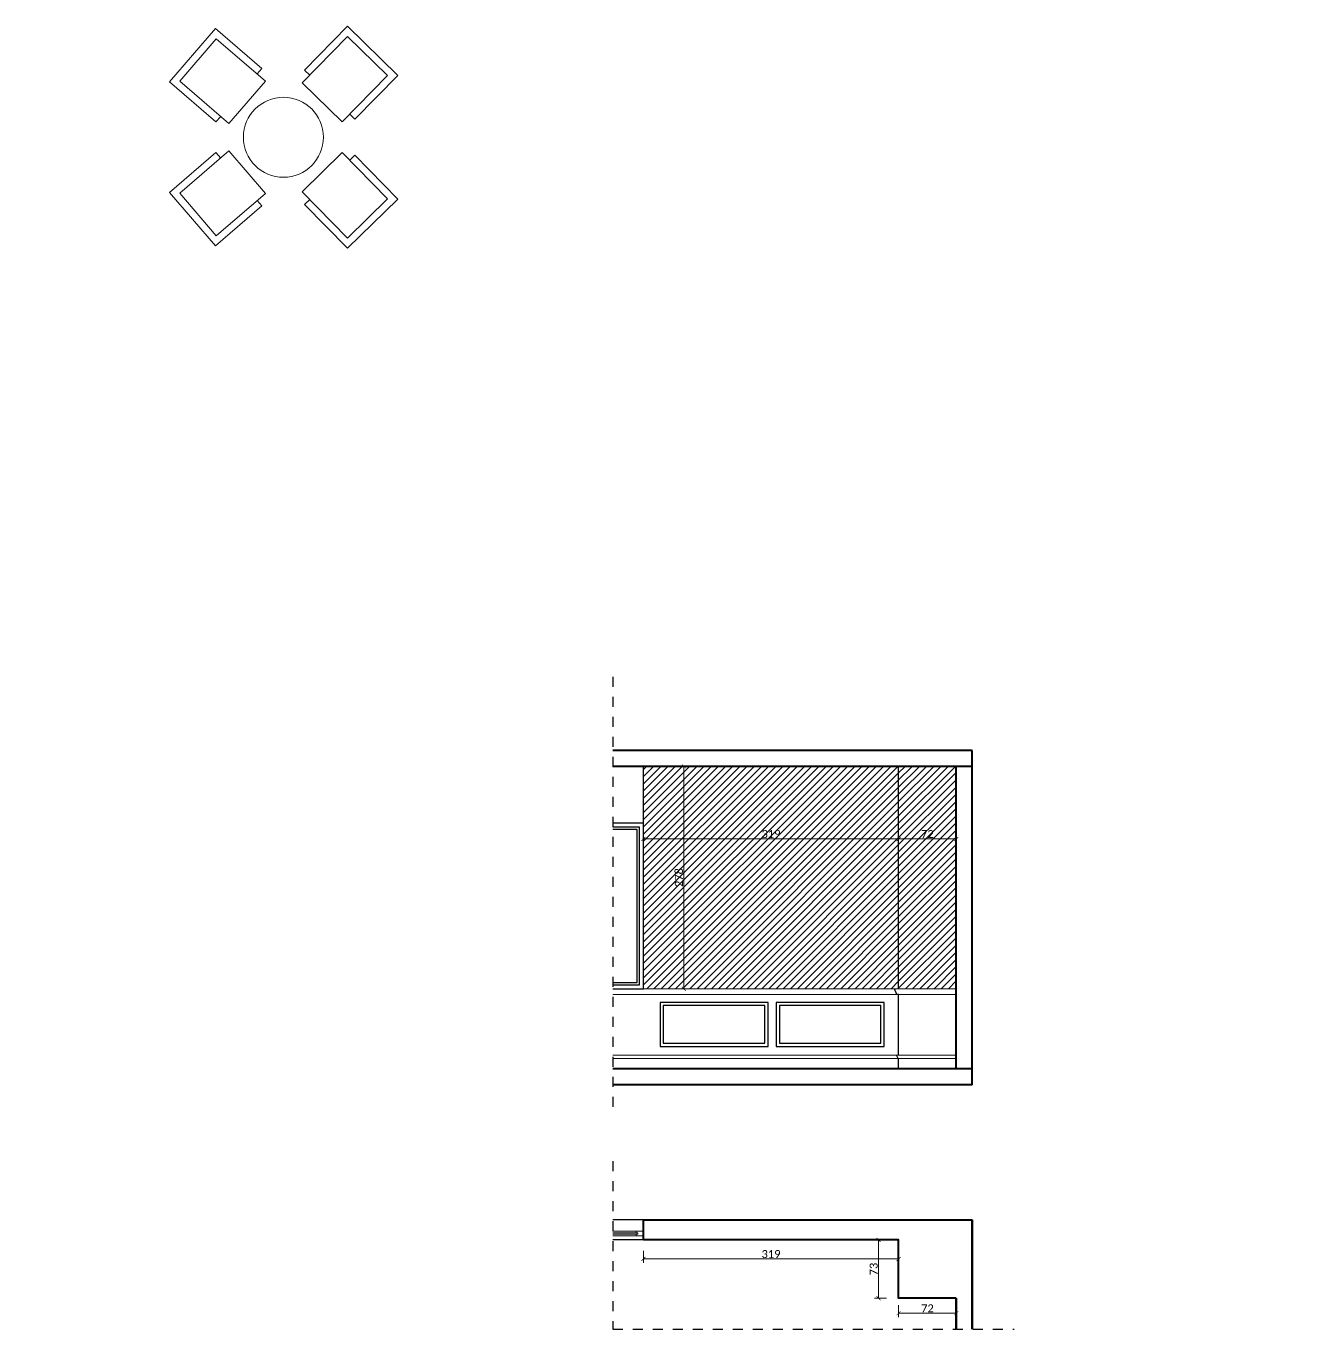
# Model space of a CAD drawing. Header units: centimetres. Extents: x -26724 to 60145, y -23645 to 6771.
# Drawn here: x -17754 to -16160, y 4306 to 5944 of the extents above; entities that cross this region are included whole.
import ezdxf

# ---------------------------------------------------------------- set-up
doc = ezdxf.new("R2010")
doc.units = ezdxf.units.CM
doc.linetypes.add('DALEKOVOD_VN', pattern=[5, 2.5, -2.5])
for name, color, linetype, lineweight in [('2.IZGLED', 7, 'Continuous', 13), ('4.KOTE', 88, 'Continuous', 15), ('namjestaj', 150, 'Continuous', 5), ('prozori', 140, 'Continuous', 13), ('zid', 7, 'Continuous', 40)]:
    doc.layers.add(name, color=color, linetype=linetype, lineweight=lineweight)
doc.layers.add('3.IZGLED 2', color=7, linetype='Continuous', lineweight=9, true_color=0x4a4a4a)
doc.layers.add('IZGLED 2', color=253, linetype='Continuous', lineweight=9, true_color=0x828282)
doc.styles.get("Standard").update_dxf_attribs({"font": 'calibri.ttf'})
doc.dimstyles.new('ja 1 50', dxfattribs={"dimtxt": 10, "dimasz": 5, "dimexe": 5, "dimexo": 5, "dimgap": 1, "dimtad": 1, "dimdec": 0, "dimtxsty": 'Standard', "dimblk": 'ARCHTICK', "dimcen": 2.5, "dimclrd": 256, "dimclrt": 7, "dimadec": 0, "dimazin": 0, "dimtfac": 1, "dimtdec": 0, "dimtix": 1, "dimtmove": 1, "dimatfit": 3, "dimldrblk": 'ARCHTICK', "dimfxl": 10, "dimfxlon": 1, "dimlwd": 0, "dimlwe": 9, "dimarcsym": 0})
pattern_1 = [(45, (-21397.9214, 4254.404), (-4.490128, 4.490128), [])]

# ---------------------------------------------------------------- blocks, each defined once
blk = doc.blocks.new('_ArchTick')
at = {"color": 0, "linetype": 'ByBlock', "const_width": 0.15}
blk.add_lwpolyline([(-0.5, -0.5), (0.5, 0.5)], dxfattribs=at)
blk = doc.blocks.new('*D3059')
at = {"layer": '4.KOTE', "color": 0, "lineweight": 9, "transparency": 16777216}
for p, q in [((-6.7, 5530.5), (-18.9, 5530.5)), ((-23.9, 5440.5), (-8.9, 5440.5))]:
    blk.add_line(p, q, dxfattribs=at)
at = {"layer": '4.KOTE', "lineweight": 0, "transparency": 16777216}
blk.add_line((-13.9, 5530.5), (-13.9, 5440.5), dxfattribs=at)
at = {"layer": 'Defpoints', "color": 0, "lineweight": 50, "transparency": 16777216}
for p in [(0, 5530.5, 13.5), (-18710.1, 5440.5, 13.5), (-13.9, 5440.5)]:
    blk.add_point(p, dxfattribs=at)
at = {"layer": '4.KOTE', "lineweight": 0, "transparency": 16777216, "xscale": 5, "yscale": 5, "zscale": 5}
for p, rotation in [((-13.9, 5530.5), 90), ((-13.9, 5440.5), 270)]:
    blk.add_blockref('_ArchTick', p, dxfattribs=dict(at, rotation=rotation))
at = {"layer": '4.KOTE', "color": 7, "transparency": 16777216, "insert": (-20, 5485.5), "char_height": 10, "attachment_point": 5, "rotation": 90}
blk.add_mtext('90', dxfattribs=at)
blk = doc.blocks.new('*D3066')
at = {"layer": '4.KOTE', "color": 0, "lineweight": 9, "transparency": 16777216}
for p, q in [((-19851.5, 4458.4), (-19866.5, 4458.4)), ((-19854.9, 4308.4), (-19866.5, 4308.4))]:
    blk.add_line(p, q, dxfattribs=at)
at = {"layer": '4.KOTE', "lineweight": 0, "transparency": 16777216}
blk.add_line((-19861.5, 4458.4), (-19861.5, 4308.4), dxfattribs=at)
at = {"layer": 'Defpoints', "color": 0, "lineweight": 50, "transparency": 16777216}
for p in [(0, 4458.4, 13.5), (-19861.5, 4308.4), (-19850, 4308.4, 13.5)]:
    blk.add_point(p, dxfattribs=at)
at = {"layer": '4.KOTE', "lineweight": 0, "transparency": 16777216, "xscale": 5, "yscale": 5, "zscale": 5}
for p, rotation in [((-19861.5, 4458.4), 90), ((-19861.5, 4308.4), 270)]:
    blk.add_blockref('_ArchTick', p, dxfattribs=dict(at, rotation=rotation))
at = {"layer": '4.KOTE', "color": 7, "transparency": 16777216, "insert": (-19867.6, 4383.4), "char_height": 10, "attachment_point": 5, "rotation": 90}
blk.add_mtext('150', dxfattribs=at)
blk = doc.blocks.new('*D3069')
at = {"layer": '4.KOTE', "color": 0, "lineweight": 9, "transparency": 16777216}
for p, q in [((-19656.4, 4628.5), (-19671.4, 4628.5)), ((-19666.4, 4563.5), (-19671.4, 4563.5))]:
    blk.add_line(p, q, dxfattribs=at)
at = {"layer": '4.KOTE', "lineweight": 0, "transparency": 16777216}
blk.add_line((-19666.4, 4628.5), (-19666.4, 4563.5), dxfattribs=at)
at = {"layer": 'Defpoints', "color": 0, "lineweight": 50, "transparency": 16777216}
for p in [(0, 4628.5, 40.5), (-19666.4, 4563.5), (-19666.4, 4563.5)]:
    blk.add_point(p, dxfattribs=at)
at = {"layer": '4.KOTE', "lineweight": 0, "transparency": 16777216, "xscale": 5, "yscale": 5, "zscale": 5}
for p, rotation in [((-19666.4, 4628.5), 90), ((-19666.4, 4563.5), 270)]:
    blk.add_blockref('_ArchTick', p, dxfattribs=dict(at, rotation=rotation))
at = {"layer": '4.KOTE', "color": 7, "transparency": 16777216, "insert": (-19672.5, 4596), "char_height": 10, "attachment_point": 5, "rotation": 90}
blk.add_mtext('65', dxfattribs=at)
blk = doc.blocks.new('hhhhhhh')
at = {"layer": 'namjestaj'}
for p, q in [((-18094.8, 2011.8, 13.5), (-18094.8, 2092.8, 13.5)), ((-18094.8, 2092.8, 13.5), (-18024.8, 2092.8, 13.5)), ((-18024.8, 2092.8, 13.5), (-18024.8, 2011.8, 13.5)), ((-18103.8, 2002.8, 13.5), (-18103.8, 2079.3, 13.5)), ((-18103.8, 2079.3, 13.5), (-18094.8, 2079.3, 13.5)), ((-18024.8, 2079.3, 13.5), (-18015.8, 2079.3, 13.5)), ((-18015.8, 2079.3, 13.5), (-18015.8, 2002.8, 13.5)), ((-18015.8, 2002.8, 13.5), (-18103.8, 2002.8, 13.5)), ((-18024.8, 2011.8, 13.5), (-18094.8, 2011.8, 13.5))]:
    blk.add_line(p, q, dxfattribs=at)
blk = doc.blocks.new('*D3143')
at = {"layer": '4.KOTE', "color": 0, "lineweight": 9, "transparency": 16777216}
for p, q in [((-16982.4, 4412.9), (-16982.4, 4397.9)), ((-16663.4, 4412.9), (-16663.4, 4397.9))]:
    blk.add_line(p, q, dxfattribs=at)
at = {"layer": '4.KOTE', "lineweight": 0, "transparency": 16777216}
blk.add_line((-16982.4, 4402.9), (-16663.4, 4402.9), dxfattribs=at)
at = {"layer": 'Defpoints', "color": 0, "lineweight": 50, "transparency": 16777216}
for p in [(-16982.4, 4426.7), (-16663.4, 4426.7), (-16663.4, 4402.9)]:
    blk.add_point(p, dxfattribs=at)
at = {"layer": '4.KOTE', "lineweight": 0, "transparency": 16777216, "xscale": 5, "yscale": 5, "zscale": 5, "rotation": 180}
blk.add_blockref('_ArchTick', (-16982.4, 4402.9), dxfattribs=at)
at = {"layer": '4.KOTE', "lineweight": 0, "transparency": 16777216, "xscale": 5, "yscale": 5, "zscale": 5}
blk.add_blockref('_ArchTick', (-16663.4, 4402.9), dxfattribs=at)
at = {"layer": '4.KOTE', "color": 7, "transparency": 16777216, "insert": (-16822.9, 4409), "char_height": 10, "attachment_point": 5}
blk.add_mtext('319', dxfattribs=at)
blk = doc.blocks.new('*D3144')
at = {"layer": '4.KOTE', "color": 0, "lineweight": 9, "transparency": 16777216}
for p, q in [((-16678.5, 4426.7), (-16693.5, 4426.7)), ((-16678.5, 4353.9), (-16693.5, 4353.9))]:
    blk.add_line(p, q, dxfattribs=at)
at = {"layer": '4.KOTE', "lineweight": 0, "transparency": 16777216}
blk.add_line((-16688.5, 4353.9), (-16688.5, 4426.7), dxfattribs=at)
at = {"layer": 'Defpoints', "color": 0, "lineweight": 50, "transparency": 16777216}
for p in [(-16688.5, 4426.7), (-16663.4, 4426.7), (-16663.4, 4353.9)]:
    blk.add_point(p, dxfattribs=at)
at = {"layer": '4.KOTE', "lineweight": 0, "transparency": 16777216, "xscale": 5, "yscale": 5, "zscale": 5}
for p, rotation in [((-16688.5, 4426.7), 90), ((-16688.5, 4353.9), 270)]:
    blk.add_blockref('_ArchTick', p, dxfattribs=dict(at, rotation=rotation))
at = {"layer": '4.KOTE', "color": 7, "transparency": 16777216, "insert": (-16694.6, 4390.3), "char_height": 10, "attachment_point": 5, "rotation": 90}
blk.add_mtext('73', dxfattribs=at)
blk = doc.blocks.new('*D3145')
at = {"layer": '4.KOTE', "color": 0, "lineweight": 9, "transparency": 16777216}
for p, q in [((-16663.4, 4345.1), (-16663.4, 4330.1)), ((-16591.4, 4345.1), (-16591.4, 4330.1))]:
    blk.add_line(p, q, dxfattribs=at)
at = {"layer": '4.KOTE', "lineweight": 0, "transparency": 16777216}
blk.add_line((-16663.4, 4335.1), (-16591.4, 4335.1), dxfattribs=at)
at = {"layer": 'Defpoints', "color": 0, "lineweight": 50, "transparency": 16777216}
for p in [(-16663.4, 4353.9), (-16591.4, 4353.9), (-16591.4, 4335.1)]:
    blk.add_point(p, dxfattribs=at)
at = {"layer": '4.KOTE', "lineweight": 0, "transparency": 16777216, "xscale": 5, "yscale": 5, "zscale": 5, "rotation": 180}
blk.add_blockref('_ArchTick', (-16663.4, 4335.1), dxfattribs=at)
at = {"layer": '4.KOTE', "lineweight": 0, "transparency": 16777216, "xscale": 5, "yscale": 5, "zscale": 5}
blk.add_blockref('_ArchTick', (-16591.4, 4335.1), dxfattribs=at)
at = {"layer": '4.KOTE', "color": 7, "transparency": 16777216, "insert": (-16627.4, 4341.2), "char_height": 10, "attachment_point": 5}
blk.add_mtext('72', dxfattribs=at)
blk = doc.blocks.new('*D3228')
at = {"layer": '4.KOTE', "color": 0, "lineweight": 9, "transparency": 16777216}
for p, q in [((-16941.4, 5018.7), (-16926.9, 5018.7)), ((-16941.9, 4740.7), (-16926.9, 4740.7))]:
    blk.add_line(p, q, dxfattribs=at)
at = {"layer": '4.KOTE', "lineweight": 0, "transparency": 16777216}
blk.add_line((-16931.9, 4740.7), (-16931.9, 5018.7), dxfattribs=at)
at = {"layer": 'Defpoints', "color": 0, "lineweight": 50, "transparency": 16777216}
for p in [(-16982.4, 5018.7, -13.5), (-16931.9, 5018.7), (-16982.4, 4740.7)]:
    blk.add_point(p, dxfattribs=at)
at = {"layer": '4.KOTE', "lineweight": 0, "transparency": 16777216, "xscale": 5, "yscale": 5, "zscale": 5}
for p, rotation in [((-16931.9, 5018.7), 90), ((-16931.9, 4740.7), 270)]:
    blk.add_blockref('_ArchTick', p, dxfattribs=dict(at, rotation=rotation))
at = {"layer": '4.KOTE', "color": 7, "lineweight": 50, "transparency": 16777216, "insert": (-16938, 4879.7), "char_height": 10, "attachment_point": 5, "rotation": 90}
blk.add_mtext('278', dxfattribs=at)
blk = doc.blocks.new('*D3229')
at = {"layer": '4.KOTE', "color": 0, "lineweight": 9, "transparency": 16777216}
for p, q in [((-16982.4, 4937.9), (-16982.4, 4922.9)), ((-16663.4, 4937.9), (-16663.4, 4922.9))]:
    blk.add_line(p, q, dxfattribs=at)
at = {"layer": '4.KOTE', "lineweight": 0, "transparency": 16777216}
blk.add_line((-16982.4, 4927.9), (-16663.4, 4927.9), dxfattribs=at)
at = {"layer": 'Defpoints', "color": 0, "lineweight": 50, "transparency": 16777216}
for p in [(-16982.4, 4947.7), (-16663.4, 4947.7), (-16663.4, 4927.9)]:
    blk.add_point(p, dxfattribs=at)
at = {"layer": '4.KOTE', "lineweight": 0, "transparency": 16777216, "xscale": 5, "yscale": 5, "zscale": 5, "rotation": 180}
blk.add_blockref('_ArchTick', (-16982.4, 4927.9), dxfattribs=at)
at = {"layer": '4.KOTE', "lineweight": 0, "transparency": 16777216, "xscale": 5, "yscale": 5, "zscale": 5}
blk.add_blockref('_ArchTick', (-16663.4, 4927.9), dxfattribs=at)
at = {"layer": '4.KOTE', "color": 7, "lineweight": 50, "transparency": 16777216, "insert": (-16822.9, 4934.1), "char_height": 10, "attachment_point": 5}
blk.add_mtext('319', dxfattribs=at)
blk = doc.blocks.new('*D3230')
at = {"layer": '4.KOTE', "color": 0, "lineweight": 9, "transparency": 16777216}
for p, q in [((-16663.4, 4937.9), (-16663.4, 4922.9)), ((-16591.4, 4933), (-16591.4, 4922.9))]:
    blk.add_line(p, q, dxfattribs=at)
at = {"layer": '4.KOTE', "lineweight": 0, "transparency": 16777216}
blk.add_line((-16663.4, 4927.9), (-16591.4, 4927.9), dxfattribs=at)
at = {"layer": 'Defpoints', "color": 0, "lineweight": 50, "transparency": 16777216}
for p in [(-16663.4, 4947.7), (-16591.4, 4938), (-16591.4, 4927.9)]:
    blk.add_point(p, dxfattribs=at)
at = {"layer": '4.KOTE', "lineweight": 0, "transparency": 16777216, "xscale": 5, "yscale": 5, "zscale": 5, "rotation": 180}
blk.add_blockref('_ArchTick', (-16663.4, 4927.9), dxfattribs=at)
at = {"layer": '4.KOTE', "lineweight": 0, "transparency": 16777216, "xscale": 5, "yscale": 5, "zscale": 5}
blk.add_blockref('_ArchTick', (-16591.4, 4927.9), dxfattribs=at)
at = {"layer": '4.KOTE', "color": 7, "lineweight": 50, "transparency": 16777216, "insert": (-16627.4, 4934), "char_height": 10, "attachment_point": 5}
blk.add_mtext('72', dxfattribs=at)

msp = doc.modelspace()

# ---------------------------------------------------------------- hatches: boundary and pattern name
at = {"layer": '3.IZGLED 2'}
h = msp.add_hatch(dxfattribs=at)
h.set_pattern_fill('ANSI31', color=256, scale=2)
h.set_pattern_definition(pattern_1)
h.paths.add_polyline_path([(-16982.4, 5018.7), (-16663.4, 5018.7), (-16663.4, 4740.7), (-16982.4, 4740.7)])
at = {"layer": 'IZGLED 2'}
h = msp.add_hatch(dxfattribs=at)
h.set_pattern_fill('ANSI31', color=256, scale=2)
h.set_pattern_definition(pattern_1)
h.paths.add_polyline_path([(-16663.4, 5018.7), (-16591.4, 5018.7), (-16591.4, 4740.7), (-16663.4, 4740.7)])

# ---------------------------------------------------------------- linework, layer by layer
at = {"linetype": 'DALEKOVOD_VN', "ltscale": 5}
for p, q in [((-17020.8, 5130.7, 0), (-17020.8, 4583.7, 0)), ((-17020.8, 4525.3, 0), (-17020.8, 4315, 0)), ((-17020.8, 4315, 0), (-16519.2, 4315, 0))]:
    msp.add_line(p, q, dxfattribs=at)
for p, q in [((-16982.4, 4947.7), (-16982.4, 5018.7, -13.5)), ((-16663.4, 4740.7), (-16663.4, 5018.7)), ((-16982.4, 4947.7), (-17020.8, 4947.7)), ((-16982.4, 4740.7), (-16982.4, 4947.7)), ((-16987.4, 4942.7), (-17020.8, 4942.7)), ((-16990.4, 4939.7), (-17020.8, 4939.7)), ((-16990.4, 4748.7), (-16990.4, 4939.7)), ((-16987.4, 4745.7), (-16987.4, 4942.7)), ((-17020.8, 4748.7), (-16990.4, 4748.7)), ((-17020.8, 4745.7), (-16987.4, 4745.7)), ((-17020.8, 4740.7), (-16982.4, 4740.7)), ((-16663.4, 4657.7), (-16663.4, 4733.7)), ((-16663.4, 4640.7), (-16663.4, 4653.7))]:
    msp.add_line(p, q)
at = {"color": 165, "true_color": 0x5e67af}
for p, q in [((-16665.5, 4733.7, -17.9), (-16668.7, 4740.7, -17.8)), ((-16663.4, 4733.7, -17.9), (-16665.5, 4733.7, -17.9)), ((-16664.1, 4653.7, -13.5), (-16666, 4657.7, -13.5))]:
    msp.add_line(p, q, dxfattribs=at)
at = {"color": 165, "true_color": 0x5e67af, "elevation": -13.5}
for points in [[(-16961.5, 4668.7), (-16826.5, 4668.7), (-16826.5, 4723.7), (-16961.5, 4723.7), (-16961.5, 4668.7)], [(-16816.5, 4668.7), (-16681.5, 4668.7), (-16681.5, 4723.7), (-16816.5, 4723.7), (-16816.5, 4668.7)]]:
    msp.add_lwpolyline(points, dxfattribs=at)
for points in [[(-16957.5, 4672.7), (-16830.5, 4672.7), (-16830.5, 4719.7), (-16957.5, 4719.7)], [(-16812.5, 4672.7), (-16685.5, 4672.7), (-16685.5, 4719.7), (-16812.5, 4719.7)]]:
    msp.add_lwpolyline(points, close=True, dxfattribs=at)
at = {"layer": '2.IZGLED', "color": 165, "true_color": 0x5e67af}
for p, q in [((-16668.7, 4740.7, -17.8), (-17020.8, 4740.7, -13.3)), ((-16591.4, 4740.7, -18.8), (-16668.7, 4740.7, -17.8)), ((-16665.5, 4733.7, -17.8), (-17020.8, 4733.7, -13.3)), ((-16591.4, 4733.7, -18.8), (-16665.5, 4733.7, -17.8))]:
    msp.add_line(p, q, dxfattribs=at)
at = {"layer": '2.IZGLED', "color": 175, "true_color": 0x4554a5}
for p, q in [((-16666, 4657.7, -13.5), (-17020.8, 4657.7, -13.5)), ((-16664.1, 4653.7, -13.5), (-17020.8, 4653.7, -13.5)), ((-16591.4, 4657.7, -13.5), (-16666, 4657.7, -13.5)), ((-16591.4, 4653.7, -13.5), (-16664.1, 4653.7, -13.5))]:
    msp.add_line(p, q, dxfattribs=at)
at = {"layer": 'IZGLED 2', "lineweight": 25, "ltscale": 12}
for p, q in [((-16982.4, 4451.7), (-17020.8, 4451.7)), ((-16982.4, 4426.7), (-17020.8, 4426.7))]:
    msp.add_line(p, q, dxfattribs=at)
at = {"layer": 'namjestaj'}
msp.add_circle((-17432.3, 5805.1, 13.5), 50, dxfattribs=at)
at = {"layer": 'prozori'}
for p, q in [((-17020.8, 4437.8), (-16982.4, 4437.8)), ((-17020.8, 4435.8), (-16989.4, 4435.8)), ((-17020.8, 4433.8), (-16989.4, 4433.8)), ((-17020.8, 4431.8), (-16982.4, 4431.8)), ((-16991.4, 4437.8), (-16991.4, 4435.8)), ((-16991.4, 4433.8), (-16991.4, 4431.8)), ((-16989.4, 4435.8), (-16989.4, 4433.8))]:
    msp.add_line(p, q, dxfattribs=at)
at = {"layer": 'zid'}
for p, q in [((-16571.4, 5038.7, -13.5), (-17020.8, 5038.7, -13.5)), ((-16571.4, 4620.7), (-16571.4, 5038.7)), ((-16571.4, 5018.7, -13.5), (-17020.8, 5018.7, -13.5)), ((-16591.4, 4640.7), (-16591.4, 5018.7)), ((-16571.4, 4640.7, -13.5), (-17020.8, 4640.7, -13.5)), ((-16571.4, 4640.7, -13.5), (-17020.8, 4640.7, -13.5)), ((-16571.4, 4620.7, -13.5), (-17020.8, 4620.7, -13.5)), ((-16982.4, 4426.7), (-16982.4, 4451.7)), ((-16982.4, 4451.7), (-16571.4, 4451.7)), ((-16591.4, 4353.9), (-16591.4, 4353.9))]:
    msp.add_line(p, q, dxfattribs=at)
at = {"layer": 'zid', "lineweight": 50}
for p, q in [((-16571.4, 4451.7), (-16571.4, 4315)), ((-16591.4, 4353.9), (-16591.4, 4315))]:
    msp.add_line(p, q, dxfattribs=at)
at = {"layer": 'zid'}
msp.add_lwpolyline([(-16591.4, 4353.9), (-16663.4, 4353.9), (-16663.4, 4426.7), (-16982.4, 4426.7)], dxfattribs=at)

# ---------------------------------------------------------------- block references
at = {"layer": '4.KOTE', "color": 3, "lineweight": 50, "xscale": -1}
for p, rotation in [((-7285.9, 20904.2, -13.5), 229.2938316642966), ((-2996.8, -5266.6, -13.5), 135.7004247776063)]:
    msp.add_blockref('hhhhhhh', p, dxfattribs=dict(at, rotation=rotation))
at = {"layer": '4.KOTE', "color": 3, "lineweight": 50}
for p, rotation in [((-7285.9, -9294, -13.5), 310.7061683357034), ((-2996.8, 16876.8, -13.5), 44.29957522239364)]:
    msp.add_blockref('hhhhhhh', p, dxfattribs=dict(at, rotation=rotation))

# ---------------------------------------------------------------- dimensions: what is measured, and where the dimension line sits
at = {"layer": '4.KOTE'}
for base, p1, p2, picture, middle in [((-13.9, 5440.5), (0, 5530.5, 13.5), (-18710.1, 5440.5, 13.5), '*D3059', (-20, 5485.5)), ((-19666.4, 4563.5), (0, 4628.5, 40.5), (-19666.4, 4563.5), '*D3069', (-19672.5, 4596)), ((-19861.5, 4308.4), (0, 4458.4, 13.5), (-19850, 4308.4, 13.5), '*D3066', (-19867.6, 4383.4)), ((-16688.5, 4426.7), (-16663.4, 4353.9), (-16663.4, 4426.7), '*D3144', (-16694.6, 4390.3))]:
    dim = msp.add_linear_dim(base=base, p1=p1, p2=p2, angle=90, dimstyle='ja 1 50', dxfattribs=at)
    dim.commit()
    dim.dimension.update_dxf_attribs({"geometry": picture, "text_midpoint": middle})
at = {"layer": '4.KOTE', "color": 3, "lineweight": 50}
dim = msp.add_linear_dim(base=(-16931.9, 5018.7), p1=(-16982.4, 4740.7), p2=(-16982.4, 5018.7, -13.5), angle=90, dimstyle='ja 1 50', dxfattribs=at)
dim.commit()
dim.dimension.update_dxf_attribs({"geometry": '*D3228', "text_midpoint": (-16938, 4879.7)})
for base, p1, p2, picture, middle in [((-16663.4, 4927.9), (-16982.4, 4947.7), (-16663.4, 4947.7), '*D3229', (-16822.9, 4934.1)), ((-16591.4, 4927.9), (-16663.4, 4947.7), (-16591.4, 4938), '*D3230', (-16627.4, 4934))]:
    dim = msp.add_linear_dim(base=base, p1=p1, p2=p2, dimstyle='ja 1 50', dxfattribs=at)
    dim.commit()
    dim.dimension.update_dxf_attribs({"geometry": picture, "text_midpoint": middle})
at = {"layer": '4.KOTE'}
for base, p1, p2, picture, middle in [((-16663.4, 4402.9), (-16982.4, 4426.7), (-16663.4, 4426.7), '*D3143', (-16822.9, 4409)), ((-16591.4, 4335.1), (-16663.4, 4353.9), (-16591.4, 4353.9), '*D3145', (-16627.4, 4341.2))]:
    dim = msp.add_linear_dim(base=base, p1=p1, p2=p2, dimstyle='ja 1 50', dxfattribs=at)
    dim.commit()
    dim.dimension.update_dxf_attribs({"geometry": picture, "text_midpoint": middle})

doc.saveas('drawing.dxf')
